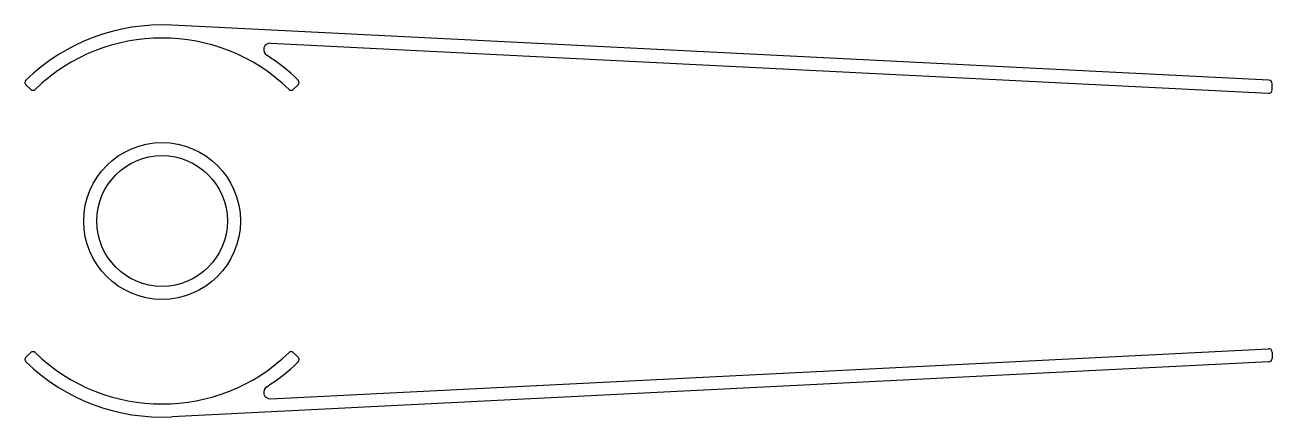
# Model space of a CAD drawing. Header units: metres. Extents: x 9 to 200, y -30 to 30.
import ezdxf

# ---------------------------------------------------------------- set-up
doc = ezdxf.new("R2010")
doc.units = ezdxf.units.M

msp = doc.modelspace()

# ---------------------------------------------------------------- linework, layer by layer
at = {"layer": 'PARAMETRIX'}
for p, q in [((199.525, 21.5488), (31.4981, 29.9626)), ((46.6115, 27.2041), (199.475, 19.5488)), ((200, 20.0482), (200, 21.0494)), ((9.1433, 20.8567), (9.8506, 20.1494)), ((50.1494, 20.1494), (50.8567, 20.8567)), ((9.1433, -20.8567), (9.8506, -20.1494)), ((46.6115, -27.2041), (199.475, -19.5488)), ((50.1494, -20.1494), (50.8567, -20.8567)), ((200, -20.0482), (200, -21.0494)), ((199.525, -21.5488), (31.4981, -29.9626))]:
    msp.add_line(p, q, dxfattribs=at)
for radius in [12, 10]:
    msp.add_circle((30, 0), radius, dxfattribs=at)
for centre, radius, start, end in [((30, 0), 30, 87.1376, 134.0288), ((30, 0), 28, 46.0052, 133.9948), ((46.5615, 26.2053), 1, 87.1331, 237.7076), ((30, 0), 30, 45.9712, 57.7076), ((9.4969, 21.2102), 0.5, 134.0288, 225), ((50.5031, 21.2102), 0.5, 315, 45.9712), ((199.5, 21.0494), 0.5, 0, 87.1334), ((10.2041, 20.503), 0.5, 225, 313.9948), ((49.7959, 20.503), 0.5, 226.0052, 315), ((199.5, 20.0482), 0.5, 267.1331, 0), ((9.4969, -21.2102), 0.5, 135, 225.9712), ((10.2041, -20.503), 0.5, 46.0052, 135), ((30, 0), 28, 226.0052, 313.9948), ((49.7959, -20.503), 0.5, 45, 133.9948), ((50.5031, -21.2102), 0.5, 314.0288, 45), ((199.5, -20.0482), 0.5, 0, 92.8669), ((30, 0), 30, 225.9712, 272.8624), ((30, 0), 30, 302.2924, 314.0288), ((199.5, -21.0494), 0.5, 272.8666, 0), ((46.5615, -26.2053), 1, 122.2924, 272.8669)]:
    msp.add_arc(centre, radius, start, end, dxfattribs=at)

doc.saveas('drawing.dxf')
